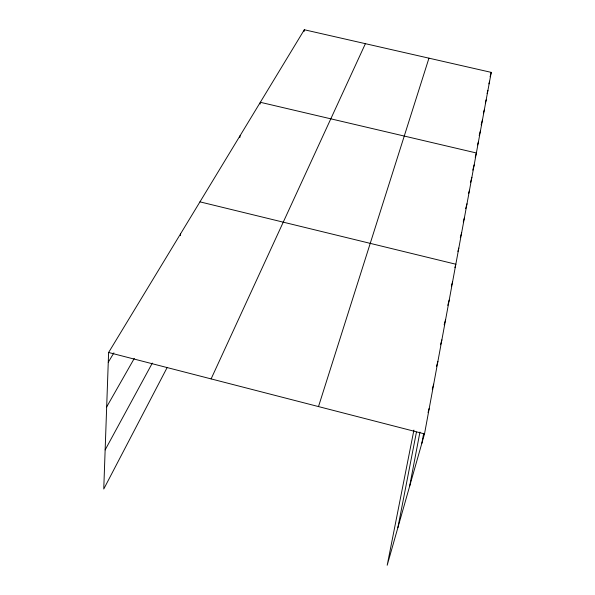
<?xml version="1.0" encoding="UTF-8"?>
<svg xmlns="http://www.w3.org/2000/svg" width="595" height="595" viewBox="0 0 595 595"><rect width="100%" height="100%" fill="white"/><g stroke="black" fill="none" stroke-linecap="round" stroke-linejoin="round"><path stroke-width="0.89" d="M413.912 430.081L387.189 565.25L424.51 433.904L491.247 72.374L304.32 29.75L108.61 352.485L103.753 489.045L167.202 367.442M180.426 235.627L180.575 233.82M239.845 137.557L240.053 135.727M260.119 104.043L260.335 102.288L476.364 152.975L475.219 157.303M304.067 31.535L304.32 29.75M421.833 443.335L423.64 433.591M409.613 486.323L419.944 432.044M397.862 527.683L416.44 432.096M490.087 76.792L491.247 72.374M488.912 83.895L489.611 81.218M487.074 93.586L487.922 90.373M485.312 103.113L486.174 99.856M483.49 112.99L484.36 109.696M481.147 124.905L482.471 119.9M479.176 135.571L480.515 130.506M477.577 144.935L478.484 141.521M472.765 170.155L474.17 164.897M470.452 182.635L471.872 177.317M468.615 193.494L469.485 190.266M465.669 208.681L466.993 203.773M463.267 222.024L464.39 217.882M460.299 237.665L461.668 232.63M457.89 251.462L458.819 248.063M454.892 267.668L455.829 264.232L199.957 201.854M451.412 286.069L452.602 281.71M447.76 305.384L449.21 300.096M444.16 324.803L445.64 319.448M440.508 344.78L441.877 339.849M436.507 366.379L437.898 361.396M432.275 389.212L433.688 384.177M428.043 412.551L429.24 408.304M318.496 406.578L428.95 58.169M211.106 378.903L365.397 43.68M105.144 449.917L152.32 363.091M106.676 406.906L134.277 358.428M108.26 362.266L113.905 352.857M108.61 352.485L424.51 433.904"/></g></svg>
